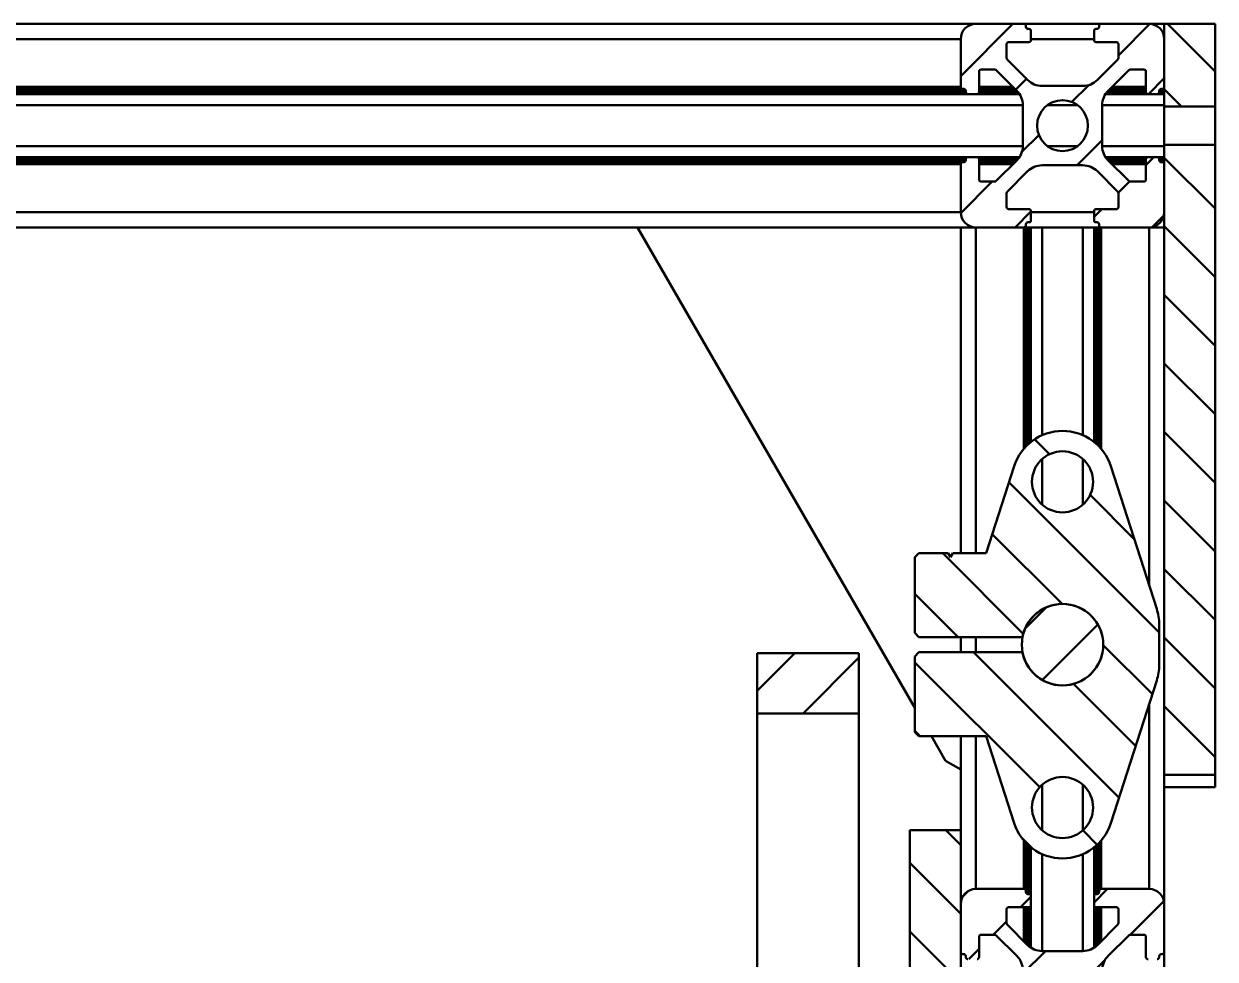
# Model space of a CAD drawing. Header units: millimetres. Extents: x -1615 to 4166, y 5 to 3174.
# Drawn here: x 2309.4 to 2387.5, y 1897.4 to 1958.6 of the extents above; entities that cross this region are included whole.
import ezdxf

# ---------------------------------------------------------------- set-up
doc = ezdxf.new("R2010")
doc.units = ezdxf.units.MM
doc.header["$LTSCALE"] = 0.25
doc.layers.add('Net dam', color=7, linetype='Continuous', lineweight=50)
pattern_1 = [(45, (1858.4246, 670.5362), (-2.245064, 2.245064), [])]
pattern_2 = [(135, (1858.4246, 670.5362), (-2.245064, -2.245064), [])]

msp = doc.modelspace()

# ---------------------------------------------------------------- hatches: boundary and pattern name
at = {"layer": 'Net dam'}
h = msp.add_hatch(dxfattribs=at)
h.set_pattern_fill('ANSI31', color=256, style=0)
h.set_pattern_definition(pattern_1)
edge = h.paths.add_edge_path(flags=0)
edge.add_line((2374.476, 1949.683), (2373.132, 1948.339))
edge.add_arc((2373.038, 1948.433), 0.133, 270, 315, ccw=False)
edge.add_line((2373.038, 1948.3), (2372.133, 1948.3))
edge.add_arc((2372.133, 1948.433), 0.133, 180, 270, ccw=False)
edge.add_line((2372, 1948.433), (2372, 1949.766))
edge.add_arc((2371.867, 1949.766), 0.133, 0, 90)
edge.add_line((2371.867, 1949.9), (2371.267, 1949.9))
edge.add_arc((2371.267, 1949.766), 0.133, 90, 180)
edge.add_line((2371.133, 1949.766), (2371.133, 1949.7))
edge.add_arc((2371, 1949.7), 0.133, 270, 360, ccw=False)
edge.add_line((2371, 1949.566), (2370.933, 1949.566))
edge.add_arc((2370.933, 1949.433), 0.133, 90, 180)
edge.add_line((2370.8, 1949.433), (2370.8, 1946.3))
edge.add_arc((2371.8, 1946.3), 1, 180, 270)
edge.add_line((2371.8, 1945.3), (2374.933, 1945.3))
edge.add_arc((2374.933, 1945.433), 0.133, 270, 360)
edge.add_line((2375.067, 1945.433), (2375.067, 1945.5))
edge.add_arc((2375.2, 1945.5), 0.133, 90, 180, ccw=False)
edge.add_line((2375.2, 1945.633), (2375.267, 1945.633))
edge.add_arc((2375.267, 1945.766), 0.133, 270, 360)
edge.add_line((2375.4, 1945.766), (2375.4, 1946.366))
edge.add_arc((2375.267, 1946.366), 0.133, 0, 90)
edge.add_line((2375.267, 1946.5), (2373.933, 1946.5))
edge.add_arc((2373.933, 1946.633), 0.133, 180, 270, ccw=False)
edge.add_line((2373.8, 1946.633), (2373.8, 1947.537))
edge.add_arc((2373.933, 1947.537), 0.133, 135, 180, ccw=False)
edge.add_line((2373.839, 1947.632), (2375.183, 1948.976))
edge.add_arc((2376.126, 1948.033), 1.333, 90, 135, ccw=False)
edge.add_line((2376.126, 1949.366), (2378.807, 1949.366))
edge.add_arc((2378.807, 1948.033), 1.333, 45, 90, ccw=False)
edge.add_line((2379.75, 1948.976), (2381.094, 1947.632))
edge.add_arc((2381, 1947.537), 0.133, 0, 45, ccw=False)
edge.add_line((2381.133, 1947.537), (2381.133, 1946.633))
edge.add_arc((2381, 1946.633), 0.133, 270, 360, ccw=False)
edge.add_line((2381, 1946.5), (2379.667, 1946.5))
edge.add_arc((2379.667, 1946.366), 0.133, 90, 180)
edge.add_line((2379.533, 1946.366), (2379.533, 1945.766))
edge.add_arc((2379.667, 1945.766), 0.133, 180, 270)
edge.add_line((2379.667, 1945.633), (2379.733, 1945.633))
edge.add_arc((2379.733, 1945.5), 0.133, 0, 90, ccw=False)
edge.add_line((2379.867, 1945.5), (2379.867, 1945.433))
edge.add_arc((2380, 1945.433), 0.133, 180, 270)
edge.add_line((2380, 1945.3), (2383.133, 1945.3))
edge.add_arc((2383.133, 1946.3), 1, 270, 360)
edge.add_line((2384.133, 1946.3), (2384.133, 1949.433))
edge.add_arc((2384, 1949.433), 0.133, 0, 90)
edge.add_line((2384, 1949.566), (2383.933, 1949.566))
edge.add_arc((2383.933, 1949.7), 0.133, 180, 270, ccw=False)
edge.add_line((2383.8, 1949.7), (2383.8, 1949.766))
edge.add_arc((2383.667, 1949.766), 0.133, 0, 90)
edge.add_line((2383.667, 1949.9), (2383.067, 1949.9))
edge.add_arc((2383.067, 1949.766), 0.133, 90, 180)
edge.add_line((2382.933, 1949.766), (2382.933, 1948.433))
edge.add_arc((2382.8, 1948.433), 0.133, 270, 360, ccw=False)
edge.add_line((2382.8, 1948.3), (2381.896, 1948.3))
edge.add_arc((2381.896, 1948.433), 0.133, 225, 270, ccw=False)
edge.add_line((2381.801, 1948.339), (2380.457, 1949.683))
edge.add_arc((2381.4, 1950.626), 1.333, 180, 225, ccw=False)
edge.add_line((2380.067, 1950.626), (2380.067, 1953.307))
edge.add_arc((2381.4, 1953.307), 1.333, 135, 180, ccw=False)
edge.add_line((2380.457, 1954.25), (2381.801, 1955.594))
edge.add_arc((2381.896, 1955.5), 0.133, 90, 135, ccw=False)
edge.add_line((2381.896, 1955.633), (2382.8, 1955.633))
edge.add_arc((2382.8, 1955.5), 0.133, 0, 90, ccw=False)
edge.add_line((2382.933, 1955.5), (2382.933, 1954.166))
edge.add_arc((2383.067, 1954.166), 0.133, 180, 270)
edge.add_line((2383.067, 1954.033), (2383.667, 1954.033))
edge.add_arc((2383.667, 1954.166), 0.133, 270, 360)
edge.add_line((2383.8, 1954.166), (2383.8, 1954.233))
edge.add_arc((2383.933, 1954.233), 0.133, 90, 180, ccw=False)
edge.add_line((2383.933, 1954.366), (2384, 1954.366))
edge.add_arc((2384, 1954.5), 0.133, 270, 360)
edge.add_line((2384.133, 1954.5), (2384.133, 1957.633))
edge.add_arc((2383.133, 1957.633), 1, 0, 90)
edge.add_line((2383.133, 1958.633), (2380, 1958.633))
edge.add_arc((2380, 1958.5), 0.133, 90, 180)
edge.add_line((2379.867, 1958.5), (2379.867, 1958.433))
edge.add_arc((2379.733, 1958.433), 0.133, 270, 360, ccw=False)
edge.add_line((2379.733, 1958.3), (2379.667, 1958.3))
edge.add_arc((2379.667, 1958.166), 0.133, 90, 180)
edge.add_line((2379.533, 1958.166), (2379.533, 1957.566))
edge.add_arc((2379.667, 1957.566), 0.133, 180, 270)
edge.add_line((2379.667, 1957.433), (2381, 1957.433))
edge.add_arc((2381, 1957.3), 0.133, 0, 90, ccw=False)
edge.add_line((2381.133, 1957.3), (2381.133, 1956.395))
edge.add_arc((2381, 1956.395), 0.133, 315, 360, ccw=False)
edge.add_line((2381.094, 1956.301), (2379.75, 1954.957))
edge.add_arc((2378.807, 1955.9), 1.333, 270, 315, ccw=False)
edge.add_line((2378.807, 1954.566), (2376.126, 1954.566))
edge.add_arc((2376.126, 1955.9), 1.333, 225, 270, ccw=False)
edge.add_line((2375.183, 1954.957), (2373.839, 1956.301))
edge.add_arc((2373.933, 1956.395), 0.133, 180, 225, ccw=False)
edge.add_line((2373.8, 1956.395), (2373.8, 1957.3))
edge.add_arc((2373.933, 1957.3), 0.133, 90, 180, ccw=False)
edge.add_line((2373.933, 1957.433), (2375.267, 1957.433))
edge.add_arc((2375.267, 1957.566), 0.133, 270, 360)
edge.add_line((2375.4, 1957.566), (2375.4, 1958.166))
edge.add_arc((2375.267, 1958.166), 0.133, 0, 90)
edge.add_line((2375.267, 1958.3), (2375.2, 1958.3))
edge.add_arc((2375.2, 1958.433), 0.133, 180, 270, ccw=False)
edge.add_line((2375.067, 1958.433), (2375.067, 1958.5))
edge.add_arc((2374.933, 1958.5), 0.133, 0, 90)
edge.add_line((2374.933, 1958.633), (2371.8, 1958.633))
edge.add_arc((2371.8, 1957.633), 1, 90, 180)
edge.add_line((2370.8, 1957.633), (2370.8, 1954.5))
edge.add_arc((2370.933, 1954.5), 0.133, 180, 270)
edge.add_line((2370.933, 1954.366), (2371, 1954.366))
edge.add_arc((2371, 1954.233), 0.133, 0, 90, ccw=False)
edge.add_line((2371.133, 1954.233), (2371.133, 1954.166))
edge.add_arc((2371.267, 1954.166), 0.133, 180, 270)
edge.add_line((2371.267, 1954.033), (2371.867, 1954.033))
edge.add_arc((2371.867, 1954.166), 0.133, 270, 360)
edge.add_line((2372, 1954.166), (2372, 1955.5))
edge.add_arc((2372.133, 1955.5), 0.133, 90, 180, ccw=False)
edge.add_line((2372.133, 1955.633), (2373.038, 1955.633))
edge.add_arc((2373.038, 1955.5), 0.133, 45, 90, ccw=False)
edge.add_line((2373.132, 1955.594), (2374.476, 1954.25))
edge.add_arc((2373.533, 1953.307), 1.333, 0, 45, ccw=False)
edge.add_line((2374.867, 1953.307), (2374.867, 1950.626))
edge.add_arc((2373.533, 1950.626), 1.333, 315, 360, ccw=False)
edge = h.paths.add_edge_path(flags=0)
edge.add_arc((2377.467, 1951.966), 1.667, 0, 360)
h = msp.add_hatch(dxfattribs=at)
h.set_pattern_fill('ANSI31', color=256, angle=90, style=0)
h.set_pattern_definition(pattern_2)
h.paths.add_polyline_path([(2387.467, 1958.633), (2384.133, 1958.633), (2384.133, 1953.217), (2387.467, 1953.217)], flags=0)
h = msp.add_hatch(dxfattribs=at)
h.set_pattern_fill('ANSI31', color=256, angle=90, style=0)
h.set_pattern_definition(pattern_2)
h.paths.add_polyline_path([(2384.133, 1909.448), (2387.467, 1909.448), (2387.467, 1950.715), (2384.133, 1950.715)], flags=0)
h = msp.add_hatch(dxfattribs=at)
h.set_pattern_fill('ANSI31', color=256, angle=90, style=0)
h.set_pattern_definition(pattern_2)
edge = h.paths.add_edge_path(flags=0)
edge.add_line((2383.8, 1916.64), (2383.8, 1919.293))
edge.add_arc((2380.467, 1919.293), 3.333, 0, 17.80706)
edge.add_line((2383.64, 1920.312), (2380.64, 1929.652))
edge.add_arc((2377.467, 1928.633), 3.333, 17.80706, 162.19294)
edge.add_line((2374.293, 1929.652), (2372.467, 1923.966))
edge.add_line((2372.467, 1923.966), (2370.287, 1923.966))
edge.add_line((2370.287, 1923.966), (2370.133, 1923.7))
edge.add_line((2370.133, 1923.7), (2369.979, 1923.966))
edge.add_line((2369.979, 1923.966), (2368.067, 1923.966))
edge.add_line((2368.067, 1923.966), (2367.8, 1923.7))
edge.add_line((2367.8, 1923.7), (2367.8, 1918.733))
edge.add_line((2367.8, 1918.733), (2368.067, 1918.466))
edge.add_line((2368.067, 1918.466), (2374.847, 1918.466))
edge.add_arc((2377.467, 1917.966), 2.667, -169.19308, 169.19308, ccw=False)
edge.add_line((2374.847, 1917.466), (2368.067, 1917.466))
edge.add_line((2368.067, 1917.466), (2367.8, 1917.2))
edge.add_line((2367.8, 1917.2), (2367.8, 1912.233))
edge.add_line((2367.8, 1912.233), (2368.067, 1911.966))
edge.add_line((2368.067, 1911.966), (2372.467, 1911.966))
edge.add_line((2372.467, 1911.966), (2374.293, 1906.28))
edge.add_arc((2377.467, 1907.3), 3.333, 197.80706, 342.19294)
edge.add_line((2380.64, 1906.28), (2383.64, 1915.62))
edge.add_arc((2380.467, 1916.64), 3.333, 342.19294, 360)
edge = h.paths.add_edge_path(flags=0)
edge.add_arc((2377.467, 1928.633), 2, 0, 360)
edge = h.paths.add_edge_path(flags=0)
edge.add_arc((2377.467, 1907.3), 2, 0, 360)
h = msp.add_hatch(dxfattribs=at)
h.set_pattern_fill('ANSI31', color=256, style=0)
h.set_pattern_definition(pattern_1)
edge = h.paths.add_edge_path(flags=0)
edge.add_arc((2377.467, 1917.966), 2.667, 0, 360)
h = msp.add_hatch(dxfattribs=at)
h.set_pattern_fill('ANSI31', color=256, style=0)
h.set_pattern_definition(pattern_1)
h.paths.add_polyline_path([(2357.467, 1913.468), (2364.133, 1913.468), (2364.133, 1917.409), (2357.467, 1917.409)], flags=0)
h = msp.add_hatch(dxfattribs=at)
h.set_pattern_fill('ANSI31', color=256, angle=90, style=0)
h.set_pattern_definition(pattern_2)
h.paths.add_polyline_path([(2367.467, 1905.807), (2367.467, 1859.14), (2370.8, 1859.14), (2370.8, 1905.807)], flags=0)
h = msp.add_hatch(dxfattribs=at)
h.set_pattern_fill('ANSI31', color=256, style=0)
h.set_pattern_definition(pattern_1)
edge = h.paths.add_edge_path(flags=0)
edge.add_arc((2381.896, 1898.833), 0.133, 90, 135, ccw=False)
edge.add_line((2381.896, 1898.966), (2382.8, 1898.966))
edge.add_arc((2382.8, 1898.833), 0.133, 0, 90, ccw=False)
edge.add_line((2382.933, 1898.833), (2382.933, 1897.5))
edge.add_arc((2383.067, 1897.5), 0.133, 180, 270)
edge.add_line((2383.067, 1897.366), (2383.667, 1897.366))
edge.add_arc((2383.667, 1897.5), 0.133, 270, 360)
edge.add_line((2383.8, 1897.5), (2383.8, 1897.566))
edge.add_arc((2383.933, 1897.566), 0.133, 90, 180, ccw=False)
edge.add_line((2383.933, 1897.7), (2384, 1897.7))
edge.add_arc((2384, 1897.833), 0.133, 270, 360)
edge.add_line((2384.133, 1897.833), (2384.133, 1900.966))
edge.add_arc((2383.133, 1900.966), 1, 0, 90)
edge.add_line((2383.133, 1901.966), (2380, 1901.966))
edge.add_arc((2380, 1901.833), 0.133, 90, 180)
edge.add_line((2379.867, 1901.833), (2379.867, 1901.766))
edge.add_arc((2379.733, 1901.766), 0.133, 270, 360, ccw=False)
edge.add_line((2379.733, 1901.633), (2379.667, 1901.633))
edge.add_arc((2379.667, 1901.5), 0.133, 90, 180)
edge.add_line((2379.533, 1901.5), (2379.533, 1900.9))
edge.add_arc((2379.667, 1900.9), 0.133, 180, 270)
edge.add_line((2379.667, 1900.766), (2381, 1900.766))
edge.add_arc((2381, 1900.633), 0.133, 0, 90, ccw=False)
edge.add_line((2381.133, 1900.633), (2381.133, 1899.729))
edge.add_arc((2381, 1899.729), 0.133, 315, 360, ccw=False)
edge.add_line((2381.094, 1899.634), (2379.75, 1898.29))
edge.add_arc((2378.807, 1899.233), 1.333, 270, 315, ccw=False)
edge.add_line((2378.807, 1897.9), (2376.126, 1897.9))
edge.add_arc((2376.126, 1899.233), 1.333, 225, 270, ccw=False)
edge.add_line((2375.183, 1898.29), (2373.839, 1899.634))
edge.add_arc((2373.933, 1899.729), 0.133, 180, 225, ccw=False)
edge.add_line((2373.8, 1899.729), (2373.8, 1900.633))
edge.add_arc((2373.933, 1900.633), 0.133, 90, 180, ccw=False)
edge.add_line((2373.933, 1900.766), (2375.267, 1900.766))
edge.add_arc((2375.267, 1900.9), 0.133, 270, 360)
edge.add_line((2375.4, 1900.9), (2375.4, 1901.5))
edge.add_arc((2375.267, 1901.5), 0.133, 0, 90)
edge.add_line((2375.267, 1901.633), (2375.2, 1901.633))
edge.add_arc((2375.2, 1901.766), 0.133, 180, 270, ccw=False)
edge.add_line((2375.067, 1901.766), (2375.067, 1901.833))
edge.add_arc((2374.933, 1901.833), 0.133, 0, 90)
edge.add_line((2374.933, 1901.966), (2371.8, 1901.966))
edge.add_arc((2371.8, 1900.966), 1, 90, 180)
edge.add_line((2370.8, 1900.966), (2370.8, 1897.833))
edge.add_arc((2370.933, 1897.833), 0.133, 180, 270)
edge.add_line((2370.933, 1897.7), (2371, 1897.7))
edge.add_arc((2371, 1897.566), 0.133, 0, 90, ccw=False)
edge.add_line((2371.133, 1897.566), (2371.133, 1897.5))
edge.add_arc((2371.267, 1897.5), 0.133, 180, 270)
edge.add_line((2371.267, 1897.366), (2371.867, 1897.366))
edge.add_arc((2371.867, 1897.5), 0.133, 270, 360)
edge.add_line((2372, 1897.5), (2372, 1898.833))
edge.add_arc((2372.133, 1898.833), 0.133, 90, 180, ccw=False)
edge.add_line((2372.133, 1898.966), (2373.038, 1898.966))
edge.add_arc((2373.038, 1898.833), 0.133, 45, 90, ccw=False)
edge.add_line((2373.132, 1898.927), (2374.476, 1897.583))
edge.add_arc((2373.533, 1896.64), 1.333, 0, 45, ccw=False)
edge.add_line((2374.867, 1896.64), (2374.867, 1893.959))
edge.add_arc((2373.533, 1893.959), 1.333, 315, 360, ccw=False)
edge.add_line((2374.476, 1893.016), (2373.132, 1891.672))
edge.add_arc((2373.038, 1891.766), 0.133, 270, 315, ccw=False)
edge.add_line((2373.038, 1891.633), (2372.133, 1891.633))
edge.add_arc((2372.133, 1891.766), 0.133, 180, 270, ccw=False)
edge.add_line((2372, 1891.766), (2372, 1893.1))
edge.add_arc((2371.867, 1893.1), 0.133, 0, 90)
edge.add_line((2371.867, 1893.233), (2371.267, 1893.233))
edge.add_arc((2371.267, 1893.1), 0.133, 90, 180)
edge.add_line((2371.133, 1893.1), (2371.133, 1893.033))
edge.add_arc((2371, 1893.033), 0.133, 270, 360, ccw=False)
edge.add_line((2371, 1892.9), (2370.933, 1892.9))
edge.add_arc((2370.933, 1892.766), 0.133, 90, 180)
edge.add_line((2370.8, 1892.766), (2370.8, 1889.633))
edge.add_arc((2371.8, 1889.633), 1, 180, 270)
edge.add_line((2371.8, 1888.633), (2374.933, 1888.633))
edge.add_arc((2374.933, 1888.766), 0.133, 270, 360)
edge.add_line((2375.067, 1888.766), (2375.067, 1888.833))
edge.add_arc((2375.2, 1888.833), 0.133, 90, 180, ccw=False)
edge.add_line((2375.2, 1888.966), (2375.267, 1888.966))
edge.add_arc((2375.267, 1889.1), 0.133, 270, 360)
edge.add_line((2375.4, 1889.1), (2375.4, 1889.7))
edge.add_arc((2375.267, 1889.7), 0.133, 0, 90)
edge.add_line((2375.267, 1889.833), (2373.933, 1889.833))
edge.add_arc((2373.933, 1889.966), 0.133, 180, 270, ccw=False)
edge.add_line((2373.8, 1889.966), (2373.8, 1890.871))
edge.add_arc((2373.933, 1890.871), 0.133, 135, 180, ccw=False)
edge.add_line((2373.839, 1890.965), (2375.183, 1892.309))
edge.add_arc((2376.126, 1891.366), 1.333, 90, 135, ccw=False)
edge.add_line((2376.126, 1892.7), (2378.807, 1892.7))
edge.add_arc((2378.807, 1891.366), 1.333, 45, 90, ccw=False)
edge.add_line((2379.75, 1892.309), (2381.094, 1890.965))
edge.add_arc((2381, 1890.871), 0.133, 0, 45, ccw=False)
edge.add_line((2381.133, 1890.871), (2381.133, 1889.966))
edge.add_arc((2381, 1889.966), 0.133, 270, 360, ccw=False)
edge.add_line((2381, 1889.833), (2379.667, 1889.833))
edge.add_arc((2379.667, 1889.7), 0.133, 90, 180)
edge.add_line((2379.533, 1889.7), (2379.533, 1889.1))
edge.add_arc((2379.667, 1889.1), 0.133, 180, 270)
edge.add_line((2379.667, 1888.966), (2379.733, 1888.966))
edge.add_arc((2379.733, 1888.833), 0.133, 0, 90, ccw=False)
edge.add_line((2379.867, 1888.833), (2379.867, 1888.766))
edge.add_arc((2380, 1888.766), 0.133, 180, 270)
edge.add_line((2380, 1888.633), (2383.133, 1888.633))
edge.add_arc((2383.133, 1889.633), 1, 270, 360)
edge.add_line((2384.133, 1889.633), (2384.133, 1892.766))
edge.add_arc((2384, 1892.766), 0.133, 0, 90)
edge.add_line((2384, 1892.9), (2383.933, 1892.9))
edge.add_arc((2383.933, 1893.033), 0.133, 180, 270, ccw=False)
edge.add_line((2383.8, 1893.033), (2383.8, 1893.1))
edge.add_arc((2383.667, 1893.1), 0.133, 0, 90)
edge.add_line((2383.667, 1893.233), (2383.067, 1893.233))
edge.add_arc((2383.067, 1893.1), 0.133, 90, 180)
edge.add_line((2382.933, 1893.1), (2382.933, 1891.766))
edge.add_arc((2382.8, 1891.766), 0.133, 270, 360, ccw=False)
edge.add_line((2382.8, 1891.633), (2381.896, 1891.633))
edge.add_arc((2381.896, 1891.766), 0.133, 225, 270, ccw=False)
edge.add_line((2381.801, 1891.672), (2380.457, 1893.016))
edge.add_arc((2381.4, 1893.959), 1.333, 180, 225, ccw=False)
edge.add_line((2380.067, 1893.959), (2380.067, 1896.64))
edge.add_arc((2381.4, 1896.64), 1.333, 135, 180, ccw=False)
edge.add_line((2380.457, 1897.583), (2381.801, 1898.927))
edge = h.paths.add_edge_path(flags=0)
edge.add_arc((2377.467, 1895.3), 1.667, 0, 360)

# ---------------------------------------------------------------- linework, layer by layer
for p, q in [((2092.467, 1958.633), (2371.8, 1958.633)), ((2374.933, 1958.633), (2371.8, 1958.633)), ((2374.933, 1958.633), (2380, 1958.633)), ((2375.067, 1958.433), (2375.067, 1958.5)), ((2375.267, 1958.3), (2375.2, 1958.3)), ((2375.4, 1957.566), (2375.4, 1958.166)), ((2379.533, 1958.166), (2379.533, 1957.566)), ((2379.733, 1958.3), (2379.667, 1958.3)), ((2379.867, 1958.5), (2379.867, 1958.433)), ((2383.133, 1958.633), (2380, 1958.633)), ((2383.133, 1958.633), (2384.133, 1958.633)), ((2384.133, 1958.633), (2387.467, 1958.633)), ((2384.133, 1958.633), (2384.133, 1953.217)), ((2387.467, 1958.633), (2387.467, 1953.217)), ((2093.467, 1957.633), (2370.8, 1957.633)), ((2370.8, 1957.633), (2370.8, 1954.5)), ((2373.8, 1956.395), (2373.8, 1957.3)), ((2373.933, 1957.433), (2375.267, 1957.433)), ((2375.4, 1957.633), (2379.533, 1957.633)), ((2379.667, 1957.433), (2381, 1957.433)), ((2381.133, 1957.3), (2381.133, 1956.395)), ((2384.133, 1954.5), (2384.133, 1957.633)), ((2372.133, 1955.633), (2373.038, 1955.633)), ((2373.132, 1955.594), (2374.476, 1954.25)), ((2375.183, 1954.957), (2373.839, 1956.301)), ((2381.094, 1956.301), (2379.75, 1954.957)), ((2380.457, 1954.25), (2381.801, 1955.594)), ((2381.896, 1955.633), (2382.8, 1955.633)), ((2372, 1954.166), (2372, 1955.5)), ((2382.933, 1955.5), (2382.933, 1954.166)), ((2093, 1954.033), (2371.267, 1954.033)), ((2093.133, 1954.233), (2371.133, 1954.233)), ((2093.133, 1954.166), (2371.133, 1954.166)), ((2093.333, 1954.366), (2370.933, 1954.366)), ((2093.467, 1954.5), (2370.8, 1954.5)), ((2370.933, 1954.366), (2371, 1954.366)), ((2371.133, 1954.233), (2371.133, 1954.166)), ((2371.267, 1954.033), (2371.867, 1954.033)), ((2371.867, 1954.033), (2374.652, 1954.033)), ((2372, 1954.5), (2374.226, 1954.5)), ((2372, 1954.366), (2374.359, 1954.366)), ((2372, 1954.233), (2374.493, 1954.233)), ((2372, 1954.166), (2374.553, 1954.166)), ((2378.807, 1954.566), (2376.126, 1954.566)), ((2380.282, 1954.033), (2383.067, 1954.033)), ((2380.38, 1954.166), (2382.933, 1954.166)), ((2380.441, 1954.233), (2382.933, 1954.233)), ((2380.574, 1954.366), (2382.933, 1954.366)), ((2380.707, 1954.5), (2382.933, 1954.5)), ((2383.067, 1954.033), (2383.667, 1954.033)), ((2383.667, 1954.033), (2384.133, 1954.033)), ((2383.8, 1954.166), (2383.8, 1954.233)), ((2383.8, 1954.233), (2384.133, 1954.233)), ((2383.8, 1954.166), (2384.133, 1954.166)), ((2383.933, 1954.366), (2384, 1954.366)), ((2384, 1954.366), (2384.133, 1954.366)), ((2089.4, 1953.307), (2374.867, 1953.307)), ((2374.867, 1953.307), (2374.867, 1950.626)), ((2376.476, 1953.307), (2378.457, 1953.307)), ((2380.067, 1950.626), (2380.067, 1953.307)), ((2380.067, 1953.307), (2384.133, 1953.307)), ((2384.133, 1953.217), (2387.467, 1953.217)), ((2384.133, 1950.715), (2384.133, 1953.217)), ((2387.467, 1950.715), (2387.467, 1953.217)), ((2089.4, 1950.626), (2374.867, 1950.626)), ((2376.476, 1950.626), (2378.457, 1950.626)), ((2380.067, 1950.626), (2384.133, 1950.626)), ((2384.133, 1950.715), (2384.133, 1909.448)), ((2387.467, 1950.715), (2384.133, 1950.715)), ((2387.467, 1950.715), (2387.467, 1909.448)), ((2093, 1949.9), (2371.267, 1949.9)), ((2093.133, 1949.766), (2371.133, 1949.766)), ((2093.133, 1949.7), (2371.133, 1949.7)), ((2093.333, 1949.566), (2370.933, 1949.566)), ((2093.467, 1949.433), (2370.8, 1949.433)), ((2370.8, 1949.433), (2370.8, 1946.3)), ((2371, 1949.566), (2370.933, 1949.566)), ((2371.133, 1949.766), (2371.133, 1949.7)), ((2371.867, 1949.9), (2371.267, 1949.9)), ((2371.867, 1949.9), (2374.652, 1949.9)), ((2372, 1948.433), (2372, 1949.766)), ((2372, 1949.766), (2374.553, 1949.766)), ((2372, 1949.7), (2374.493, 1949.7)), ((2372, 1949.566), (2374.359, 1949.566)), ((2372, 1949.433), (2374.226, 1949.433)), ((2374.476, 1949.683), (2373.132, 1948.339)), ((2376.126, 1949.366), (2378.807, 1949.366)), ((2380.282, 1949.9), (2383.067, 1949.9)), ((2380.38, 1949.766), (2382.933, 1949.766)), ((2380.441, 1949.7), (2382.933, 1949.7)), ((2381.801, 1948.339), (2380.457, 1949.683)), ((2380.574, 1949.566), (2382.933, 1949.566)), ((2380.707, 1949.433), (2382.933, 1949.433)), ((2382.933, 1949.766), (2382.933, 1948.433)), ((2383.667, 1949.9), (2383.067, 1949.9)), ((2383.667, 1949.9), (2384.133, 1949.9)), ((2383.8, 1949.7), (2383.8, 1949.766)), ((2383.8, 1949.766), (2384.133, 1949.766)), ((2383.8, 1949.7), (2384.133, 1949.7)), ((2384, 1949.566), (2383.933, 1949.566)), ((2384, 1949.566), (2384.133, 1949.566)), ((2384.133, 1946.3), (2384.133, 1949.433)), ((2373.839, 1947.632), (2375.183, 1948.976)), ((2379.75, 1948.976), (2381.094, 1947.632)), ((2373.038, 1948.3), (2372.133, 1948.3)), ((2382.8, 1948.3), (2381.896, 1948.3)), ((2373.8, 1946.633), (2373.8, 1947.537)), ((2381.133, 1947.537), (2381.133, 1946.633)), ((2093.467, 1946.3), (2370.8, 1946.3)), ((2375.267, 1946.5), (2373.933, 1946.5)), ((2375.4, 1945.766), (2375.4, 1946.366)), ((2375.4, 1946.3), (2379.533, 1946.3)), ((2379.533, 1946.366), (2379.533, 1945.766)), ((2381, 1946.5), (2379.667, 1946.5)), ((2375.067, 1945.433), (2375.067, 1945.5)), ((2375.2, 1945.633), (2375.267, 1945.633)), ((2379.667, 1945.633), (2379.733, 1945.633)), ((2379.867, 1945.5), (2379.867, 1945.433)), ((2304.8, 1945.3), (2370.8, 1945.3)), ((2367.8, 1913.829), (2349.63, 1945.3)), ((2370.8, 1923.966), (2370.8, 1945.3)), ((2370.8, 1945.3), (2371.8, 1945.3)), ((2371.8, 1945.3), (2374.933, 1945.3)), ((2371.8, 1923.966), (2371.8, 1945.3)), ((2374.933, 1945.3), (2375.067, 1945.3)), ((2374.933, 1930.799), (2374.933, 1945.3)), ((2375.067, 1930.946), (2375.067, 1945.3)), ((2375.067, 1945.3), (2375.2, 1945.3)), ((2375.2, 1945.3), (2375.267, 1945.3)), ((2375.2, 1931.077), (2375.2, 1945.3)), ((2375.267, 1945.3), (2375.4, 1945.3)), ((2375.267, 1931.137), (2375.267, 1945.3)), ((2375.4, 1945.3), (2379.533, 1945.3)), ((2375.4, 1931.248), (2375.4, 1945.3)), ((2376.126, 1931.685), (2376.126, 1945.3)), ((2378.807, 1931.685), (2378.807, 1945.3)), ((2379.533, 1931.248), (2379.533, 1945.3)), ((2379.533, 1945.3), (2379.667, 1945.3)), ((2379.667, 1945.3), (2379.733, 1945.3)), ((2379.667, 1931.137), (2379.667, 1945.3)), ((2379.733, 1945.3), (2379.867, 1945.3)), ((2379.733, 1931.077), (2379.733, 1945.3)), ((2379.867, 1930.946), (2379.867, 1945.3)), ((2379.867, 1945.3), (2380, 1945.3)), ((2380, 1945.3), (2383.133, 1945.3)), ((2380, 1930.799), (2380, 1945.3)), ((2383.133, 1945.3), (2384.133, 1945.3)), ((2383.133, 1921.891), (2383.133, 1945.3)), ((2376.126, 1927.149), (2376.126, 1930.117)), ((2378.807, 1927.149), (2378.807, 1930.117)), ((2372.467, 1923.966), (2374.293, 1929.652)), ((2380.64, 1929.652), (2383.64, 1920.312)), ((2367.8, 1923.7), (2368.067, 1923.966)), ((2367.8, 1918.733), (2367.8, 1923.7)), ((2368.067, 1923.966), (2369.979, 1923.966)), ((2370.133, 1923.7), (2369.979, 1923.966)), ((2370.287, 1923.966), (2370.133, 1923.7)), ((2370.287, 1923.966), (2372.467, 1923.966)), ((2383.8, 1919.293), (2383.8, 1916.64)), ((2368.067, 1918.466), (2367.8, 1918.733)), ((2368.067, 1918.466), (2374.847, 1918.466)), ((2370.8, 1917.466), (2370.8, 1918.466)), ((2371.8, 1917.466), (2371.8, 1918.466)), ((2357.467, 1917.409), (2357.467, 1913.468)), ((2364.133, 1917.409), (2357.467, 1917.409)), ((2364.133, 1913.468), (2364.133, 1917.409)), ((2367.8, 1917.2), (2368.067, 1917.466)), ((2374.847, 1917.466), (2368.067, 1917.466)), ((2367.8, 1912.233), (2367.8, 1917.2)), ((2383.64, 1915.62), (2380.64, 1906.28)), ((2357.467, 1886.681), (2357.467, 1913.468)), ((2357.467, 1913.468), (2364.133, 1913.468)), ((2364.133, 1886.681), (2364.133, 1913.468)), ((2383.133, 1901.966), (2383.133, 1914.042)), ((2368.067, 1911.966), (2367.8, 1912.233)), ((2372.467, 1911.966), (2368.067, 1911.966)), ((2369.8, 1910.365), (2368.875, 1911.966)), ((2370.8, 1905.807), (2370.8, 1911.966)), ((2371.8, 1901.966), (2371.8, 1911.966)), ((2374.293, 1906.28), (2372.467, 1911.966)), ((2369.8, 1910.365), (2370.8, 1909.788)), ((2376.126, 1905.815), (2376.126, 1908.784)), ((2378.807, 1905.815), (2378.807, 1908.784)), ((2387.467, 1909.448), (2384.133, 1909.448)), ((2384.133, 1909.448), (2384.133, 1908.633)), ((2387.467, 1909.448), (2387.467, 1908.633)), ((2384.133, 1908.633), (2387.467, 1908.633)), ((2384.133, 1900.966), (2384.133, 1908.633)), ((2370.8, 1905.807), (2367.467, 1905.807)), ((2367.467, 1859.14), (2367.467, 1905.807)), ((2370.8, 1859.14), (2370.8, 1905.807)), ((2374.933, 1901.966), (2374.933, 1905.133)), ((2375.067, 1901.833), (2375.067, 1904.986)), ((2375.2, 1901.633), (2375.2, 1904.856)), ((2379.733, 1901.633), (2379.733, 1904.856)), ((2379.867, 1901.833), (2379.867, 1904.986)), ((2380, 1901.966), (2380, 1905.133)), ((2375.267, 1901.633), (2375.267, 1904.795)), ((2375.4, 1901.5), (2375.4, 1904.684)), ((2376.126, 1897.9), (2376.126, 1904.248)), ((2378.807, 1897.9), (2378.807, 1904.248)), ((2379.533, 1901.5), (2379.533, 1904.684)), ((2379.667, 1901.633), (2379.667, 1904.795)), ((2374.933, 1901.966), (2371.8, 1901.966)), ((2375.067, 1901.766), (2375.067, 1901.833)), ((2379.867, 1901.833), (2379.867, 1901.766)), ((2383.133, 1901.966), (2380, 1901.966)), ((2370.8, 1900.966), (2370.8, 1897.833)), ((2375.267, 1901.633), (2375.2, 1901.633)), ((2375.4, 1900.9), (2375.4, 1901.5)), ((2379.533, 1901.5), (2379.533, 1900.9)), ((2379.733, 1901.633), (2379.667, 1901.633)), ((2384.133, 1897.833), (2384.133, 1900.966)), ((2373.8, 1899.729), (2373.8, 1900.633)), ((2373.933, 1900.766), (2375.267, 1900.766)), ((2374.933, 1898.54), (2374.933, 1900.766)), ((2375.067, 1898.407), (2375.067, 1900.766)), ((2375.2, 1898.274), (2375.2, 1900.766)), ((2375.267, 1898.214), (2375.267, 1900.766)), ((2375.4, 1898.115), (2375.4, 1900.9)), ((2379.533, 1898.115), (2379.533, 1900.9)), ((2379.667, 1900.766), (2381, 1900.766)), ((2379.667, 1898.214), (2379.667, 1900.766)), ((2379.733, 1898.274), (2379.733, 1900.766)), ((2379.867, 1898.407), (2379.867, 1900.766)), ((2380, 1898.54), (2380, 1900.766)), ((2381.133, 1900.633), (2381.133, 1899.729)), ((2375.183, 1898.29), (2373.839, 1899.634)), ((2381.094, 1899.634), (2379.75, 1898.29)), ((2372, 1897.5), (2372, 1898.833)), ((2372.133, 1898.966), (2373.038, 1898.966)), ((2373.132, 1898.927), (2374.476, 1897.583)), ((2380.457, 1897.583), (2381.801, 1898.927)), ((2381.896, 1898.966), (2382.8, 1898.966)), ((2382.933, 1898.833), (2382.933, 1897.5)), ((2378.807, 1897.9), (2376.126, 1897.9)), ((2384.133, 1892.766), (2384.133, 1897.833)), ((2370.933, 1897.7), (2371, 1897.7)), ((2371.133, 1897.566), (2371.133, 1897.5)), ((2383.8, 1897.5), (2383.8, 1897.566)), ((2383.933, 1897.7), (2384, 1897.7))]:
    msp.add_line(p, q, dxfattribs=at)
for centre, radius in [((2377.467, 1951.966), 1.667), ((2377.467, 1928.633), 2), ((2377.467, 1917.966), 2.667), ((2377.467, 1907.3), 2)]:
    msp.add_circle(centre, radius, dxfattribs=at)
for centre, radius, start, end in [((2371.8, 1957.633), 1, 90, 180), ((2374.933, 1958.5), 0.133, 0, 90), ((2375.2, 1958.433), 0.133, 180, 270), ((2375.267, 1958.166), 0.133, 0, 90), ((2379.667, 1958.166), 0.133, 90, 180), ((2379.733, 1958.433), 0.133, 270, 0), ((2380, 1958.5), 0.133, 90, 180), ((2383.133, 1957.633), 1, 0, 90), ((2373.933, 1957.3), 0.133, 90, 180), ((2375.267, 1957.566), 0.133, 270, 0), ((2379.667, 1957.566), 0.133, 180, 270), ((2381, 1957.3), 0.133, 0, 90), ((2373.933, 1956.395), 0.133, 180, 225), ((2381, 1956.395), 0.133, 315, 0), ((2372.133, 1955.5), 0.133, 90, 180), ((2373.038, 1955.5), 0.133, 45, 90), ((2381.896, 1955.5), 0.133, 90, 135), ((2382.8, 1955.5), 0.133, 0, 90), ((2376.126, 1955.9), 1.333, 225, 270), ((2378.807, 1955.9), 1.333, 270, 315), ((2370.933, 1954.5), 0.133, 180, 270), ((2371, 1954.233), 0.133, 0, 90), ((2371.267, 1954.166), 0.133, 180, 270), ((2371.867, 1954.166), 0.133, 270, 0), ((2373.533, 1953.307), 1.333, 0, 45), ((2381.4, 1953.307), 1.333, 135, 180), ((2383.067, 1954.166), 0.133, 180, 270), ((2383.667, 1954.166), 0.133, 270, 0), ((2383.933, 1954.233), 0.133, 90, 180), ((2384, 1954.5), 0.133, 270, 0), ((2373.533, 1950.626), 1.333, 315, 0), ((2381.4, 1950.626), 1.333, 180, 225), ((2370.933, 1949.433), 0.133, 90, 180), ((2371, 1949.7), 0.133, 270, 0), ((2371.267, 1949.766), 0.133, 90, 180), ((2371.867, 1949.766), 0.133, 0, 90), ((2376.126, 1948.033), 1.333, 90, 135), ((2378.807, 1948.033), 1.333, 45, 90), ((2383.067, 1949.766), 0.133, 90, 180), ((2383.667, 1949.766), 0.133, 0, 90), ((2383.933, 1949.7), 0.133, 180, 270), ((2384, 1949.433), 0.133, 0, 90), ((2372.133, 1948.433), 0.133, 180, 270), ((2373.038, 1948.433), 0.133, 270, 315), ((2381.896, 1948.433), 0.133, 225, 270), ((2382.8, 1948.433), 0.133, 270, 0), ((2373.933, 1947.537), 0.133, 135, 180), ((2381, 1947.537), 0.133, 0, 45), ((2371.8, 1946.3), 1, 180, 270), ((2373.933, 1946.633), 0.133, 180, 270), ((2375.267, 1946.366), 0.133, 0, 90), ((2379.667, 1946.366), 0.133, 90, 180), ((2381, 1946.633), 0.133, 270, 0), ((2383.133, 1946.3), 1, 270, 0), ((2374.933, 1945.433), 0.133, 270, 0), ((2375.2, 1945.5), 0.133, 90, 180), ((2375.267, 1945.766), 0.133, 270, 0), ((2379.667, 1945.766), 0.133, 180, 270), ((2379.733, 1945.5), 0.133, 0, 90), ((2380, 1945.433), 0.133, 180, 270), ((2377.467, 1928.633), 3.333, 17.80706, 162.19294), ((2377.467, 1917.966), 2.667, 190.80692, 169.19308), ((2380.467, 1919.293), 3.333, 0, 17.80706), ((2380.467, 1916.64), 3.333, 342.19294, 0), ((2377.467, 1907.3), 3.333, 197.80706, 342.19294), ((2371.8, 1900.966), 1, 90, 180), ((2374.933, 1901.833), 0.133, 0, 90), ((2375.2, 1901.766), 0.133, 180, 270), ((2379.733, 1901.766), 0.133, 270, 0), ((2380, 1901.833), 0.133, 90, 180), ((2383.133, 1900.966), 1, 0, 90), ((2375.267, 1901.5), 0.133, 0, 90), ((2379.667, 1901.5), 0.133, 90, 180), ((2373.933, 1900.633), 0.133, 90, 180), ((2375.267, 1900.9), 0.133, 270, 0), ((2379.667, 1900.9), 0.133, 180, 270), ((2381, 1900.633), 0.133, 0, 90), ((2373.933, 1899.729), 0.133, 180, 225), ((2381, 1899.729), 0.133, 315, 0), ((2372.133, 1898.833), 0.133, 90, 180), ((2373.038, 1898.833), 0.133, 45, 90), ((2381.896, 1898.833), 0.133, 90, 135), ((2382.8, 1898.833), 0.133, 0, 90), ((2370.933, 1897.833), 0.133, 180, 270), ((2376.126, 1899.233), 1.333, 225, 270), ((2378.807, 1899.233), 1.333, 270, 315), ((2384, 1897.833), 0.133, 270, 0), ((2371, 1897.566), 0.133, 0, 90), ((2371.267, 1897.5), 0.133, 180, 270), ((2371.867, 1897.5), 0.133, 270, 0), ((2373.533, 1896.64), 1.333, 0, 45), ((2381.4, 1896.64), 1.333, 135, 180), ((2383.067, 1897.5), 0.133, 180, 270), ((2383.667, 1897.5), 0.133, 270, 0), ((2383.933, 1897.566), 0.133, 90, 180)]:
    msp.add_arc(centre, radius, start, end, dxfattribs=at)

doc.saveas('drawing.dxf')
